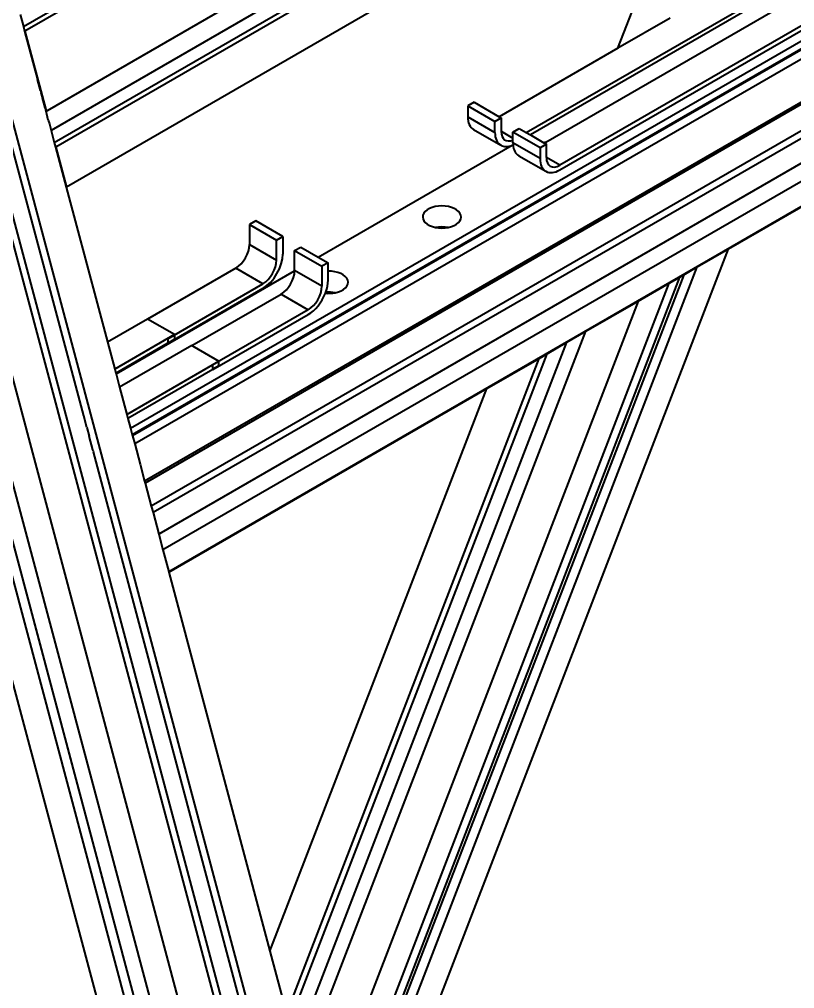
# Model space of a CAD drawing. Header units: millimetres. Extents: x 15 to 415, y 5 to 292.
# Drawn here: x 300.81 to 315.97, y 110.38 to 129.34 of the extents above; entities that cross this region are included whole.
import ezdxf

# ---------------------------------------------------------------- set-up
doc = ezdxf.new("R2010")
doc.units = ezdxf.units.MM
doc.layers.add('Geometries', color=7, linetype='Continuous')

msp = doc.modelspace()

# ---------------------------------------------------------------- linework, layer by layer
at = {"layer": 'Geometries', "linetype": 'Continuous', "lineweight": 40}
for p, q in [((329.2009, 145.4363), (300.9166, 129.1064)), ((300.8865, 129.1988), (328.8514, 145.3444)), ((301.3598, 127.557), (328.841, 143.4233)), ((329.2974, 143.2542), (301.429, 127.1644)), ((329.8055, 143.1691), (301.5212, 126.8392)), ((301.4911, 126.9316), (329.456, 143.0772)), ((302.9813, 121.3437), (327.0741, 135.2537)), ((326.9384, 135.0223), (303.0167, 121.2111)), ((326.9514, 135.0077), (303.0218, 121.192)), ((327.0735, 134.8968), (303.0637, 121.0347)), ((327.0741, 134.8965), (303.0638, 121.0342)), ((326.8438, 133.9226), (303.2582, 120.3055)), ((314.2516, 133.2865), (301.7298, 126.057)), ((312.512, 128.7719), (314.2516, 133.2865)), ((325.0986, 132.8742), (303.2676, 120.2701)), ((324.6653, 132.1039), (303.3878, 119.8193)), ((324.8559, 132.0666), (303.4218, 119.6917)), ((324.8559, 131.5812), (303.534, 119.271)), ((324.8559, 131.2253), (303.6163, 118.9626)), ((325.1374, 130.8962), (303.7299, 118.5366)), ((314.6737, 124.8465), (325.1447, 130.892)), ((310.7194, 127.1245), (316.6591, 130.5539)), ((316.6591, 130.462), (310.7989, 127.0786)), ((311.1037, 126.9382), (316.6591, 130.1456)), ((317.543, 130.0436), (311.3774, 126.4838)), ((311.3774, 126.392), (317.543, 129.9517)), ((300.8244, 129.4316), (300.8865, 129.1988)), ((313.5325, 129.3611), (312.512, 128.7719)), ((316.9937, 66.1602), (300.184, 129.194)), ((300.8865, 129.1988), (300.9109, 129.1073)), ((300.9109, 129.1073), (300.9166, 129.1064)), ((300.9109, 129.1073), (301.1626, 128.1637)), ((300.9166, 129.1064), (301.3257, 127.5725)), ((317.0907, 63.9574), (299.7591, 128.9487)), ((312.512, 128.7719), (310.189, 127.4307)), ((316.3039, 63.7362), (299.0261, 128.5255)), ((301.1818, 128.0917), (301.1626, 128.1637)), ((301.2211, 127.9443), (301.1818, 128.0917)), ((301.2211, 127.9443), (301.2346, 127.8937)), ((301.2415, 127.8678), (301.2346, 127.8937)), ((301.2415, 127.8678), (301.2446, 127.8563)), ((301.2446, 127.8563), (301.2599, 127.7985)), ((301.2854, 127.7031), (301.2599, 127.7985)), ((301.3105, 127.6089), (301.2854, 127.7031)), ((301.3105, 127.6089), (301.3204, 127.5718)), ((301.3204, 127.5718), (301.3281, 127.5429)), ((301.3257, 127.5725), (301.3338, 127.542)), ((301.3338, 127.542), (301.3598, 127.557)), ((309.698, 127.7142), (309.576, 127.6438)), ((309.576, 127.6438), (309.576, 127.432)), ((309.576, 127.6438), (310.1063, 127.3376)), ((309.698, 127.7142), (310.189, 127.4307)), ((301.3281, 127.5429), (301.331, 127.5321)), ((301.3338, 127.542), (301.3281, 127.5429)), ((301.3445, 127.4814), (301.331, 127.5321)), ((301.3749, 127.3675), (301.3445, 127.4814)), ((301.3749, 127.3675), (301.3954, 127.2906)), ((309.576, 127.432), (310.1063, 127.1258)), ((310.1063, 127.3376), (310.2283, 127.4081)), ((310.189, 127.4307), (310.2283, 127.4081)), ((310.2283, 127.4081), (310.2283, 127.1472)), ((301.3954, 127.2906), (301.429, 127.1644)), ((309.6894, 127.1813), (310.2197, 126.8752)), ((310.1063, 127.1258), (310.1063, 127.3376)), ((310.4599, 127.1335), (310.5819, 127.2039)), ((310.5819, 127.2039), (310.7194, 127.1245)), ((301.429, 127.1644), (301.4911, 126.9316)), ((310.2283, 127.1472), (310.4599, 127.0135)), ((310.9902, 126.8273), (310.4599, 127.1335)), ((310.4599, 127.0135), (310.4599, 127.1335)), ((310.4599, 126.9772), (310.4599, 127.0135)), ((310.4599, 126.9217), (310.4599, 126.9772)), ((310.7194, 127.1245), (310.7989, 127.0786)), ((310.7989, 127.0786), (311.0654, 126.9247)), ((302.0702, 121.584), (300.6557, 126.8883)), ((301.4911, 126.9316), (301.5155, 126.8401)), ((301.5155, 126.8401), (301.5212, 126.8392)), ((301.5155, 126.8401), (301.7241, 126.0579)), ((301.5212, 126.8392), (301.7298, 126.057)), ((306.6528, 124.6882), (310.4462, 126.8783)), ((310.9902, 126.6155), (310.4599, 126.9217)), ((311.1122, 126.8977), (310.9902, 126.8273)), ((310.9902, 126.8273), (310.9902, 126.6155)), ((311.0654, 126.9247), (311.0729, 126.9204)), ((311.0729, 126.9204), (311.1037, 126.9382)), ((311.0729, 126.9204), (311.1122, 126.8977)), ((311.1122, 126.6369), (311.1122, 126.8977)), ((310.5733, 126.671), (311.1036, 126.3649)), ((311.3774, 126.4838), (311.1122, 126.6369)), ((315.2899, 64.3438), (298.7328, 126.4306)), ((300.3296, 126.2769), (314.3398, 73.7404)), ((301.7298, 126.057), (301.7241, 126.0579)), ((301.7241, 126.0579), (302.532, 123.0284)), ((315.0703, 64.4529), (298.7061, 125.8165)), ((315.6479, 64.1371), (299.2221, 125.7315)), ((305.4288, 125.3949), (305.3068, 125.3245)), ((305.3068, 125.3245), (305.8372, 125.0183)), ((305.3068, 125.3245), (305.3068, 124.933)), ((305.9591, 125.0887), (305.4288, 125.3949)), ((305.8372, 125.0183), (305.9591, 125.0887)), ((305.9591, 125.0887), (305.9591, 124.7462)), ((305.3068, 124.933), (305.8372, 124.6268)), ((305.8372, 124.6268), (305.8372, 125.0183)), ((306.1907, 124.8141), (306.3127, 124.8846)), ((306.1907, 124.8141), (306.7211, 124.508)), ((306.1907, 124.4227), (306.1907, 124.8141)), ((306.3127, 124.8846), (306.6528, 124.6882)), ((307.9342, 107.3565), (314.6737, 124.8465)), ((314.0638, 124.4944), (314.6737, 124.8465)), ((306.6528, 124.6882), (306.843, 124.5784)), ((306.843, 124.5784), (306.7211, 124.508)), ((306.843, 124.4116), (306.843, 124.5784)), ((302.6983, 122.4051), (306.1907, 124.4214)), ((305.0417, 124.4737), (303.3156, 123.4772)), ((305.572, 124.1675), (305.0417, 124.4737)), ((306.7211, 124.1165), (306.1907, 124.4227)), ((306.7211, 124.508), (306.7211, 124.1165)), ((306.843, 124.2359), (306.843, 124.4116)), ((313.7976, 124.3407), (306.9555, 106.5845)), ((307.3243, 107.0044), (314.0638, 124.4944)), ((313.7241, 124.2983), (313.7976, 124.3407)), ((313.7976, 124.3407), (314.0638, 124.4944)), ((303.7102, 123.0926), (305.572, 124.1675)), ((306.8433, 106.8618), (313.5158, 124.178)), ((306.9095, 106.6133), (313.7241, 124.2983)), ((312.9059, 123.8259), (313.5158, 124.178)), ((313.5158, 124.178), (313.7241, 124.2983)), ((305.572, 124.0757), (303.7102, 123.0008)), ((304.1819, 122.9567), (305.9256, 123.9634)), ((305.9256, 123.9634), (306.4559, 123.6572)), ((312.9059, 123.8259), (306.6493, 107.5891)), ((311.8855, 123.2367), (312.9059, 123.8259)), ((306.4559, 123.6572), (304.5941, 122.5823)), ((304.5941, 122.4905), (306.4559, 123.5654)), ((302.532, 123.0284), (303.3125, 123.479)), ((303.3156, 123.4772), (303.3125, 123.479)), ((303.8428, 123.1728), (303.3156, 123.4772)), ((306.3248, 108.8059), (311.8855, 123.2367)), ((311.5149, 123.0228), (311.8855, 123.2367)), ((302.532, 123.0284), (302.6735, 122.4977)), ((303.8428, 123.1728), (302.6735, 122.4977)), ((302.6948, 122.4181), (303.7071, 123.0026)), ((303.7071, 123.0026), (303.7102, 123.0044)), ((303.7102, 123.0008), (303.7071, 123.0026)), ((303.7102, 123.0926), (303.7102, 123.0008)), ((303.7102, 123.0044), (303.8428, 123.081)), ((303.8428, 123.1728), (303.8428, 123.1692)), ((303.8428, 123.1692), (303.8428, 123.081)), ((306.207, 109.2478), (311.5149, 123.0228)), ((311.1277, 122.7992), (311.5149, 123.0228)), ((304.1787, 122.9585), (302.7679, 122.144)), ((304.1787, 122.9585), (304.1819, 122.9567)), ((304.1819, 122.9567), (304.2271, 122.9305)), ((304.2277, 122.9302), (304.2271, 122.9305)), ((304.2277, 122.9302), (304.709, 122.6523)), ((302.9094, 121.6133), (304.709, 122.6523)), ((304.709, 122.6487), (304.709, 122.6523)), ((304.709, 122.5604), (304.709, 122.6487)), ((306.0332, 109.8993), (310.9686, 122.7074)), ((306.0838, 109.7096), (311.1277, 122.7992)), ((309.9481, 122.1182), (310.9686, 122.7074)), ((310.9686, 122.7074), (311.1277, 122.7992)), ((302.6735, 122.4977), (302.6948, 122.4181)), ((304.591, 122.4923), (302.9306, 121.5337)), ((304.5941, 122.4941), (304.591, 122.4923)), ((304.591, 122.4923), (304.5941, 122.4905)), ((304.5941, 122.4905), (304.5941, 122.5823)), ((304.709, 122.5604), (304.5941, 122.4941)), ((302.6948, 122.4181), (302.6983, 122.4051)), ((302.6983, 122.4051), (302.7679, 122.144)), ((302.7679, 122.144), (302.9094, 121.6133)), ((303.7319, 118.5292), (309.9481, 122.1182)), ((305.7087, 111.1162), (309.9481, 122.1182)), ((302.1306, 121.3576), (302.0702, 121.584)), ((302.9094, 121.6133), (302.9306, 121.5337)), ((302.9306, 121.5337), (302.9813, 121.3437)), ((302.1306, 121.3576), (302.1754, 121.1895)), ((302.9813, 121.3437), (303.0167, 121.2111)), ((302.2473, 120.9199), (302.1754, 121.1895)), ((303.0167, 121.2111), (303.0218, 121.192)), ((303.0218, 121.192), (303.0637, 121.0347)), ((302.2543, 120.8937), (302.2473, 120.9199)), ((303.0637, 121.0347), (303.0638, 121.0342)), ((303.0638, 121.0342), (303.17, 120.6362)), ((302.2543, 120.8937), (302.2577, 120.8808)), ((311.4961, 86.2383), (302.2577, 120.8808)), ((300.2689, 120.6446), (315.2817, 64.3485)), ((303.17, 120.6362), (303.2582, 120.3055)), ((303.2582, 120.3055), (303.2676, 120.2701)), ((303.2676, 120.2701), (303.3878, 119.8193)), ((303.3878, 119.8193), (303.4218, 119.6917)), ((303.4218, 119.6917), (303.534, 119.271)), ((303.534, 119.271), (303.6163, 118.9626)), ((303.6163, 118.9626), (303.7299, 118.5366)), ((303.7299, 118.5366), (303.7319, 118.5292)), ((303.7319, 118.5292), (305.7087, 111.1162)), ((300.5849, 116.7123), (303.4843, 105.8397)), ((305.7087, 111.1162), (306.0332, 109.8993))]:
    msp.add_line(p, q, dxfattribs=at)
for centre, major_axis, start_param, end_param in [((309.9631, 127.6555), (-0.2738, -0.4741), 5.4977871, 6.2831853), ((310.4935, 127.3493), (0.2737, 0.4741), 2.3561945, 3.1415927), ((310.4935, 127.3003), (-0.1875, -0.3248), 5.4977871, 6.9415718), ((310.4935, 127.3493), (0.2737, 0.4741), 3.1415927, 3.8044846), ((310.4935, 127.3493), (0.2737, 0.4741), 3.8044846, 3.8436078), ((310.847, 127.1452), (0.2737, 0.4741), 2.3561945, 2.4395747), ((310.847, 127.1452), (0.2737, 0.4741), 2.4395747, 3.1415927), ((311.2791, 126.7468), (-0.375, 0), 5.1991036, 5.3185317), ((311.3774, 126.839), (-0.2738, -0.4741), 5.4977871, 6.2831853), ((311.3774, 126.79), (0.1875, 0.3248), 2.3561945, 3.9269908), ((311.3774, 126.839), (-0.2738, -0.4741), 0, 0.7853982), ((309.0693, 125.471), (-0.375, 0), 1.9106332, 7.5141447), ((309.0693, 125.0628), (-0.375, 0), 4.3725521, 5.0522259), ((309.0693, 125.471), (-0.375, 0), 1.2309594, 1.9106332), ((305.0417, 124.7799), (0.1875, 0.3248), 3.9269908, 5.4977871), ((305.572, 124.5227), (0.2737, 0.4741), 3.9269908, 5.4977871), ((305.572, 124.4737), (-0.1875, -0.3248), 0.7853982, 2.3561945), ((305.9256, 124.2696), (-0.1875, -0.3248), 0.7853982, 2.3521365), ((305.9256, 124.2696), (-0.1875, -0.3248), 2.3521365, 2.3561945), ((306.8596, 124.1953), (-0.375, 0), 1.9106332, 4.7566878), ((306.4559, 124.0124), (-0.2738, -0.4741), 1.8688988, 2.3561945), ((306.4559, 123.9634), (0.1875, 0.3248), 3.9269908, 5.4977871), ((306.4559, 124.0124), (-0.2738, -0.4741), 0.7853982, 1.8325004), ((306.4559, 124.0124), (-0.2738, -0.4741), 1.8325004, 1.8688988), ((306.8596, 124.1953), (-0.375, 0), 1.3871196, 1.9106332), ((306.8596, 123.787), (-0.375, 0), 4.3725521, 4.8775898)]:
    msp.add_ellipse(centre, major_axis=major_axis, ratio=0.5773503, start_param=start_param, end_param=end_param, dxfattribs=at)

doc.saveas('drawing.dxf')
